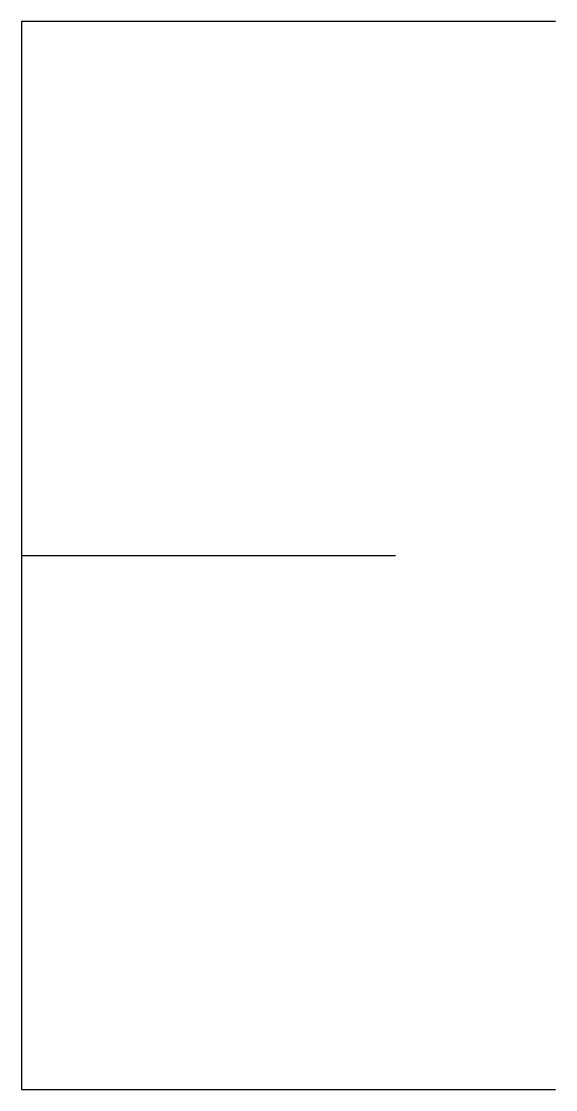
# Model space of a CAD drawing. Header units: millimetres. Extents: x 2.5 to 7.5, y 0 to 10.
import ezdxf

# ---------------------------------------------------------------- set-up
doc = ezdxf.new("R2010")
doc.units = ezdxf.units.MM
doc.layers.get('0').update_dxf_attribs({"linetype": 'CONTINUOUS'})

msp = doc.modelspace()

# ---------------------------------------------------------------- linework, layer by layer
for p, q in [((7.5, 10), (2.5, 10)), ((2.5, 10), (2.5, 0)), ((2.5, 5), (6, 5)), ((2.5, 0), (7.5, 0))]:
    msp.add_line(p, q)

doc.saveas('drawing.dxf')
